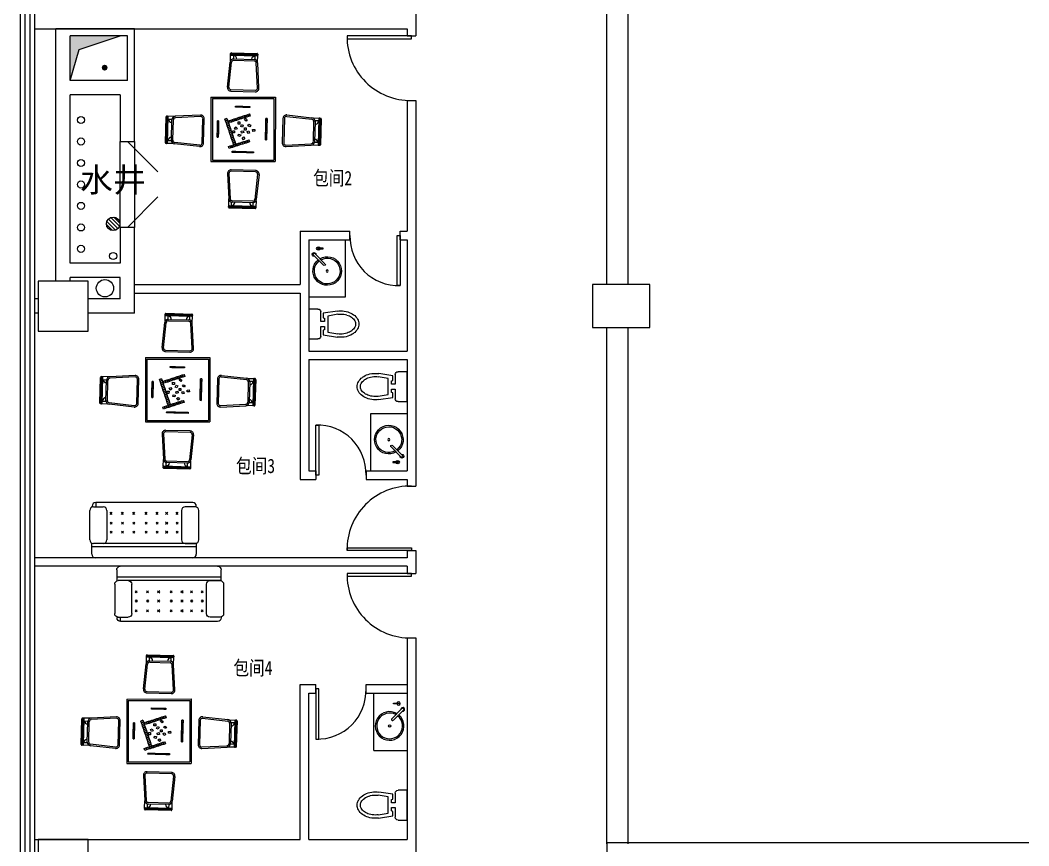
# Model space of a CAD drawing. Header units: millimetres. Extents: x 2680932 to 6187768, y 127588 to 383208.
# Drawn here: x 2891969 to 2906069, y 165370 to 176905 of the extents above; entities that cross this region are included whole.
import ezdxf

# ---------------------------------------------------------------- set-up
doc = ezdxf.new("R2010")
doc.units = ezdxf.units.MM
doc.header["$LTSCALE"] = 20
for name, color, linetype in [('3', 3, 'Continuous'), ('COLUMN', 9, 'Continuous'), ('CURTWALL', 4, 'Continuous'), ('DIM_LEAD', 3, 'Continuous'), ('EQUIP_地漏', 7, 'Continuous'), ('PUB_TEXT', 41, 'Continuous'), ('VPIPE-喷淋', 6, 'Continuous'), ('VPIPE-废水', 31, 'Continuous'), ('WALL', 3, 'Continuous'), ('WINDOW', 4, 'Continuous'), ('家具内线', 36, 'Continuous'), ('家具外线', 255, 'Continuous'), ('标注', 6, 'Continuous'), ('细线', 8, 'Continuous'), ('门窗', 73, 'Continuous'), ('阳台栏杆', 149, 'Continuous')]:
    doc.layers.add(name, color=color, linetype=linetype)
doc.styles.add('DIM_FONT', font='simplex.shx', dxfattribs={"width": 0.8})
doc.styles.get("Standard").update_dxf_attribs({"font": '', "width": 0.8})
doc.styles.get('Standard').set_extended_font_data('YouYuan')

# ---------------------------------------------------------------- blocks, each defined once
blk = doc.blocks.new('$TwtSys$00000141')
for p, q in [((-94, 8), (-10, 92)), ((-94, 8), (-10, 92)), ((-87, -35), (35, 87)), ((-87, -35), (35, 87)), ((-66, -66), (66, 66)), ((-66, -66), (66, 66)), ((-32, -87), (88, 33)), ((-32, -87), (88, 33)), ((11, -92), (92, -11)), ((11, -92), (92, -11))]:
    blk.add_line(p, q)
blk.add_circle((0, 0), 94)
blk.add_circle((0, 0), 94)
blk = doc.blocks.new('_FZH')
blk.add_lwpolyline([(-0.5, -0.5), (0.5, -0.5), (0.5, 0.5), (-0.5, 0.5)], close=True)
blk = doc.blocks.new('$DorLib2D$00000120')
at = {"color": 0}
for p, q in [((-0.5, 0), (-0.146, 0.354)), ((0.5, 0), (0.146, 0.354))]:
    blk.add_line(p, q, dxfattribs=at)
blk = doc.blocks.new('MK-JJ-0519')
at = {"layer": '家具内线'}
for p, q in [((-127327, 69052), (-127051, 69313)), ((-127321, 69045), (-127045, 69307)), ((-127316, 69039), (-127040, 69301)), ((-127115, 69263), (-127094, 69241)), ((-125809, 69288), (-125548, 69012)), ((-125804, 69294), (-125542, 69018)), ((-125797, 69299), (-125536, 69023)), ((-125738, 69247), (-125760, 69226)), ((-127275, 69111), (-127254, 69089)), ((-127228, 69013), (-127021, 69209)), ((-126719, 68975), (-126981, 69210)), ((-126151, 68983), (-125876, 69203)), ((-125836, 69200), (-125640, 68994)), ((-127011, 68698), (-127231, 68973)), ((-126425, 69034), (-127033, 68426)), ((-126425, 69034), (-125817, 68426)), ((-125874, 68691), (-125639, 68953)), ((-125586, 69087), (-125608, 69066)), ((-126967, 68695), (-126719, 68930)), ((-126154, 68939), (-125918, 68691)), ((-126703, 68658), (-126685, 68676)), ((-126685, 68676), (-126667, 68693)), ((-126675, 68665), (-126685, 68676)), ((-126685, 68676), (-126675, 68665)), ((-126657, 68682), (-126675, 68665)), ((-126667, 68693), (-126649, 68710)), ((-126657, 68682), (-126667, 68693)), ((-126667, 68693), (-126657, 68682)), ((-126639, 68699), (-126657, 68682)), ((-126649, 68710), (-126631, 68727)), ((-126639, 68699), (-126649, 68710)), ((-126649, 68710), (-126639, 68699)), ((-126620, 68716), (-126639, 68699)), ((-126631, 68727), (-126613, 68744)), ((-126620, 68716), (-126631, 68727)), ((-126631, 68727), (-126620, 68716)), ((-126602, 68734), (-126620, 68716)), ((-126613, 68744), (-126594, 68762)), ((-126602, 68734), (-126613, 68744)), ((-126613, 68744), (-126602, 68734)), ((-126584, 68751), (-126602, 68734)), ((-126584, 68751), (-126594, 68762)), ((-126594, 68762), (-126584, 68751)), ((-126526, 68661), (-126515, 68684)), ((-126515, 68684), (-126504, 68706)), ((-126515, 68684), (-126488, 68671)), ((-126488, 68671), (-126515, 68684)), ((-126504, 68706), (-126477, 68693)), ((-126477, 68693), (-126504, 68706)), ((-126488, 68671), (-126499, 68648)), ((-126477, 68693), (-126488, 68671)), ((-126281, 68720), (-126270, 68730)), ((-126270, 68730), (-126281, 68720)), ((-126264, 68702), (-126281, 68720)), ((-126270, 68730), (-126253, 68712)), ((-126264, 68702), (-126253, 68712)), ((-126253, 68712), (-126264, 68702)), ((-126247, 68683), (-126264, 68702)), ((-126253, 68712), (-126236, 68694)), ((-126247, 68683), (-126236, 68694)), ((-126236, 68694), (-126247, 68683)), ((-126229, 68665), (-126247, 68683)), ((-126236, 68694), (-126218, 68676)), ((-126229, 68665), (-126218, 68676)), ((-126218, 68676), (-126229, 68665)), ((-126218, 68676), (-126201, 68658)), ((-126758, 68607), (-126740, 68624)), ((-126747, 68596), (-126758, 68607)), ((-126758, 68607), (-126747, 68596)), ((-126729, 68613), (-126747, 68596)), ((-126740, 68624), (-126721, 68641)), ((-126729, 68613), (-126740, 68624)), ((-126740, 68624), (-126729, 68613)), ((-126711, 68630), (-126729, 68613)), ((-126721, 68641), (-126703, 68658)), ((-126711, 68630), (-126721, 68641)), ((-126721, 68641), (-126711, 68630)), ((-126693, 68648), (-126711, 68630)), ((-126693, 68648), (-126703, 68658)), ((-126703, 68658), (-126693, 68648)), ((-126675, 68665), (-126693, 68648)), ((-126604, 68504), (-126592, 68527)), ((-126592, 68527), (-126581, 68549)), ((-126592, 68527), (-126566, 68514)), ((-126566, 68514), (-126592, 68527)), ((-126581, 68549), (-126570, 68572)), ((-126581, 68549), (-126555, 68536)), ((-126555, 68536), (-126581, 68549)), ((-126570, 68572), (-126559, 68594)), ((-126570, 68572), (-126543, 68558)), ((-126543, 68558), (-126570, 68572)), ((-126555, 68536), (-126566, 68514)), ((-126559, 68594), (-126548, 68617)), ((-126559, 68594), (-126532, 68581)), ((-126532, 68581), (-126559, 68594)), ((-126543, 68558), (-126555, 68536)), ((-126548, 68617), (-126537, 68639)), ((-126548, 68617), (-126521, 68603)), ((-126521, 68603), (-126548, 68617)), ((-126532, 68581), (-126543, 68558)), ((-126537, 68639), (-126526, 68661)), ((-126537, 68639), (-126510, 68626)), ((-126510, 68626), (-126537, 68639)), ((-126521, 68603), (-126532, 68581)), ((-126526, 68661), (-126499, 68648)), ((-126499, 68648), (-126526, 68661)), ((-126510, 68626), (-126521, 68603)), ((-126499, 68648), (-126510, 68626)), ((-126492, 68625), (-126478, 68652)), ((-126469, 68614), (-126492, 68625)), ((-126478, 68652), (-126456, 68641)), ((-126456, 68641), (-126469, 68614)), ((-126469, 68614), (-126456, 68641)), ((-126447, 68602), (-126469, 68614)), ((-126456, 68641), (-126433, 68629)), ((-126433, 68629), (-126447, 68602)), ((-126447, 68602), (-126433, 68629)), ((-126425, 68591), (-126447, 68602)), ((-126433, 68629), (-126411, 68618)), ((-126411, 68618), (-126425, 68591)), ((-126425, 68591), (-126411, 68618)), ((-126403, 68580), (-126425, 68591)), ((-126423, 68529), (-126401, 68550)), ((-126406, 68511), (-126423, 68529)), ((-126411, 68618), (-126389, 68606)), ((-126384, 68532), (-126406, 68511)), ((-126389, 68606), (-126403, 68580)), ((-126403, 68580), (-126389, 68606)), ((-126380, 68568), (-126403, 68580)), ((-126401, 68550), (-126384, 68532)), ((-126389, 68606), (-126367, 68595)), ((-126367, 68595), (-126380, 68568)), ((-126380, 68568), (-126367, 68595)), ((-126358, 68557), (-126380, 68568)), ((-126367, 68595), (-126344, 68584)), ((-126344, 68584), (-126358, 68557)), ((-126358, 68557), (-126344, 68584)), ((-126336, 68545), (-126358, 68557)), ((-126344, 68584), (-126322, 68572)), ((-126322, 68572), (-126336, 68545)), ((-126336, 68545), (-126322, 68572)), ((-126314, 68534), (-126336, 68545)), ((-126322, 68572), (-126300, 68561)), ((-126300, 68561), (-126314, 68534)), ((-126314, 68534), (-126300, 68561)), ((-126291, 68523), (-126314, 68534)), ((-126300, 68561), (-126278, 68549)), ((-126278, 68549), (-126291, 68523)), ((-126291, 68523), (-126278, 68549)), ((-126278, 68549), (-126255, 68538)), ((-126255, 68538), (-126269, 68511)), ((-126269, 68511), (-126255, 68538)), ((-126255, 68538), (-126233, 68527)), ((-126233, 68527), (-126247, 68500)), ((-126247, 68500), (-126233, 68527)), ((-126233, 68527), (-126211, 68515)), ((-126212, 68647), (-126229, 68665)), ((-126212, 68647), (-126201, 68658)), ((-126201, 68658), (-126212, 68647)), ((-126195, 68629), (-126212, 68647)), ((-126201, 68658), (-126184, 68639)), ((-126195, 68629), (-126184, 68639)), ((-126184, 68639), (-126195, 68629)), ((-126178, 68611), (-126195, 68629)), ((-126184, 68639), (-126167, 68621)), ((-126178, 68611), (-126167, 68621)), ((-126167, 68621), (-126178, 68611)), ((-126161, 68593), (-126178, 68611)), ((-126167, 68621), (-126150, 68603)), ((-126161, 68593), (-126150, 68603)), ((-126150, 68603), (-126161, 68593)), ((-126143, 68575), (-126161, 68593)), ((-126150, 68603), (-126132, 68585)), ((-126143, 68575), (-126132, 68585)), ((-126132, 68585), (-126143, 68575)), ((-127033, 68426), (-126425, 67818)), ((-126754, 68375), (-126741, 68402)), ((-126741, 68402), (-126718, 68391)), ((-126732, 68364), (-126718, 68391)), ((-126718, 68391), (-126732, 68364)), ((-126718, 68391), (-126696, 68379)), ((-126670, 68370), (-126659, 68392)), ((-126659, 68392), (-126648, 68415)), ((-126659, 68392), (-126632, 68379)), ((-126632, 68379), (-126659, 68392)), ((-126648, 68415), (-126637, 68437)), ((-126648, 68415), (-126621, 68401)), ((-126621, 68401), (-126648, 68415)), ((-126637, 68437), (-126626, 68460)), ((-126637, 68437), (-126610, 68424)), ((-126610, 68424), (-126637, 68437)), ((-126621, 68401), (-126632, 68379)), ((-126626, 68460), (-126615, 68482)), ((-126626, 68460), (-126599, 68446)), ((-126599, 68446), (-126626, 68460)), ((-126610, 68424), (-126621, 68401)), ((-126615, 68482), (-126604, 68504)), ((-126615, 68482), (-126588, 68469)), ((-126588, 68469), (-126615, 68482)), ((-126599, 68446), (-126610, 68424)), ((-126604, 68504), (-126577, 68491)), ((-126577, 68491), (-126604, 68504)), ((-126588, 68469), (-126599, 68446)), ((-126577, 68491), (-126588, 68469)), ((-126566, 68514), (-126577, 68491)), ((-126564, 68495), (-126542, 68515)), ((-126546, 68477), (-126564, 68495)), ((-126525, 68497), (-126546, 68477)), ((-126542, 68515), (-126525, 68497)), ((-126540, 68409), (-126518, 68422)), ((-126524, 68383), (-126540, 68409)), ((-126503, 68396), (-126524, 68383)), ((-126518, 68422), (-126503, 68396)), ((-126502, 68498), (-126493, 68526)), ((-126479, 68490), (-126502, 68498)), ((-126493, 68526), (-126469, 68518)), ((-126469, 68518), (-126479, 68490)), ((-126477, 68404), (-126464, 68426)), ((-126451, 68389), (-126477, 68404)), ((-126464, 68426), (-126438, 68411)), ((-126438, 68411), (-126451, 68389)), ((-125817, 68426), (-126425, 67818)), ((-126422, 68477), (-126394, 68488)), ((-126412, 68454), (-126422, 68477)), ((-126419, 68405), (-126397, 68426)), ((-126401, 68387), (-126419, 68405)), ((-126384, 68465), (-126412, 68454)), ((-126380, 68408), (-126401, 68387)), ((-126397, 68426), (-126380, 68408)), ((-126394, 68488), (-126384, 68465)), ((-126342, 68414), (-126318, 68420)), ((-126334, 68385), (-126342, 68414)), ((-126310, 68391), (-126334, 68385)), ((-126318, 68420), (-126310, 68391)), ((-126317, 68508), (-126292, 68510)), ((-126314, 68478), (-126317, 68508)), ((-126290, 68480), (-126314, 68478)), ((-126292, 68510), (-126290, 68480)), ((-126269, 68511), (-126291, 68523)), ((-126247, 68500), (-126269, 68511)), ((-126225, 68488), (-126247, 68500)), ((-126211, 68515), (-126225, 68488)), ((-126225, 68488), (-126211, 68515)), ((-126751, 68318), (-126762, 68308)), ((-126762, 68308), (-126751, 68318)), ((-126745, 68290), (-126762, 68308)), ((-126732, 68364), (-126754, 68375)), ((-126751, 68318), (-126734, 68300)), ((-126734, 68300), (-126745, 68290)), ((-126745, 68290), (-126734, 68300)), ((-126727, 68272), (-126745, 68290)), ((-126734, 68300), (-126716, 68282)), ((-126710, 68353), (-126732, 68364)), ((-126716, 68282), (-126727, 68272)), ((-126727, 68272), (-126716, 68282)), ((-126710, 68254), (-126727, 68272)), ((-126716, 68282), (-126699, 68264)), ((-126710, 68353), (-126696, 68379)), ((-126696, 68379), (-126710, 68353)), ((-126687, 68341), (-126710, 68353)), ((-126699, 68264), (-126710, 68254)), ((-126710, 68254), (-126699, 68264)), ((-126693, 68235), (-126710, 68254)), ((-126699, 68264), (-126682, 68246)), ((-126696, 68379), (-126674, 68368)), ((-126682, 68246), (-126693, 68235)), ((-126693, 68235), (-126682, 68246)), ((-126687, 68341), (-126674, 68368)), ((-126674, 68368), (-126687, 68341)), ((-126665, 68330), (-126687, 68341)), ((-126682, 68246), (-126665, 68228)), ((-126674, 68368), (-126652, 68357)), ((-126670, 68370), (-126643, 68357)), ((-126643, 68357), (-126670, 68370)), ((-126665, 68330), (-126652, 68357)), ((-126652, 68357), (-126665, 68330)), ((-126643, 68318), (-126665, 68330)), ((-126652, 68357), (-126629, 68345)), ((-126632, 68379), (-126643, 68357)), ((-126643, 68318), (-126629, 68345)), ((-126629, 68345), (-126643, 68318)), ((-126621, 68307), (-126643, 68318)), ((-126629, 68345), (-126607, 68334)), ((-126621, 68307), (-126607, 68334)), ((-126607, 68334), (-126621, 68307)), ((-126598, 68296), (-126621, 68307)), ((-126607, 68334), (-126585, 68322)), ((-126598, 68296), (-126585, 68322)), ((-126585, 68322), (-126598, 68296)), ((-126576, 68284), (-126598, 68296)), ((-126585, 68322), (-126563, 68311)), ((-126576, 68284), (-126563, 68311)), ((-126563, 68311), (-126576, 68284)), ((-126554, 68273), (-126576, 68284)), ((-126563, 68311), (-126540, 68300)), ((-126554, 68273), (-126540, 68300)), ((-126540, 68300), (-126554, 68273)), ((-126532, 68261), (-126554, 68273)), ((-126540, 68300), (-126518, 68288)), ((-126532, 68261), (-126518, 68288)), ((-126518, 68288), (-126532, 68261)), ((-126509, 68250), (-126532, 68261)), ((-126524, 68320), (-126522, 68350)), ((-126499, 68318), (-126524, 68320)), ((-126522, 68350), (-126497, 68348)), ((-126518, 68288), (-126496, 68277)), ((-126509, 68250), (-126496, 68277)), ((-126496, 68277), (-126509, 68250)), ((-126487, 68239), (-126509, 68250)), ((-126497, 68348), (-126499, 68318)), ((-126496, 68277), (-126474, 68265)), ((-126487, 68239), (-126474, 68265)), ((-126474, 68265), (-126487, 68239)), ((-126420, 68338), (-126406, 68365)), ((-126398, 68326), (-126420, 68338)), ((-126406, 68365), (-126384, 68353)), ((-126384, 68353), (-126398, 68326)), ((-126351, 68311), (-126335, 68331)), ((-126328, 68292), (-126351, 68311)), ((-126335, 68331), (-126312, 68311)), ((-126312, 68311), (-126328, 68292)), ((-126163, 68239), (-126145, 68256)), ((-126135, 68245), (-126153, 68228)), ((-126145, 68256), (-126127, 68273)), ((-126145, 68256), (-126135, 68245)), ((-126135, 68245), (-126145, 68256)), ((-126117, 68262), (-126135, 68245)), ((-126127, 68273), (-126109, 68290)), ((-126127, 68273), (-126117, 68262)), ((-126117, 68262), (-126127, 68273)), ((-126098, 68279), (-126117, 68262)), ((-126109, 68290), (-126091, 68308)), ((-126109, 68290), (-126098, 68279)), ((-126098, 68279), (-126109, 68290)), ((-126080, 68297), (-126098, 68279)), ((-126091, 68308), (-126080, 68297)), ((-126080, 68297), (-126091, 68308)), ((-127002, 68130), (-127238, 67868)), ((-126723, 67882), (-126958, 68130)), ((-126676, 68217), (-126693, 68235)), ((-126665, 68228), (-126676, 68217)), ((-126676, 68217), (-126665, 68228)), ((-126658, 68199), (-126676, 68217)), ((-126665, 68228), (-126648, 68210)), ((-126648, 68210), (-126658, 68199)), ((-126658, 68199), (-126648, 68210)), ((-126641, 68181), (-126658, 68199)), ((-126648, 68210), (-126630, 68191)), ((-126630, 68191), (-126641, 68181)), ((-126641, 68181), (-126630, 68191)), ((-126624, 68163), (-126641, 68181)), ((-126630, 68191), (-126613, 68173)), ((-126613, 68173), (-126624, 68163)), ((-126624, 68163), (-126613, 68173)), ((-126607, 68145), (-126624, 68163)), ((-126613, 68173), (-126596, 68155)), ((-126596, 68155), (-126607, 68145)), ((-126607, 68145), (-126596, 68155)), ((-126590, 68127), (-126607, 68145)), ((-126596, 68155), (-126579, 68137)), ((-126579, 68137), (-126590, 68127)), ((-126590, 68127), (-126579, 68137)), ((-126572, 68108), (-126590, 68127)), ((-126579, 68137), (-126562, 68119)), ((-126562, 68119), (-126572, 68108)), ((-126572, 68108), (-126562, 68119)), ((-126555, 68090), (-126572, 68108)), ((-126562, 68119), (-126544, 68101)), ((-126308, 68101), (-126290, 68118)), ((-126280, 68107), (-126298, 68090)), ((-126290, 68118), (-126272, 68136)), ((-126290, 68118), (-126280, 68107)), ((-126280, 68107), (-126290, 68118)), ((-126262, 68125), (-126280, 68107)), ((-126272, 68136), (-126254, 68153)), ((-126272, 68136), (-126262, 68125)), ((-126262, 68125), (-126272, 68136)), ((-126244, 68142), (-126262, 68125)), ((-126254, 68153), (-126236, 68170)), ((-126254, 68153), (-126244, 68142)), ((-126244, 68142), (-126254, 68153)), ((-126225, 68159), (-126244, 68142)), ((-126236, 68170), (-126218, 68187)), ((-126236, 68170), (-126225, 68159)), ((-126225, 68159), (-126236, 68170)), ((-126207, 68176), (-126225, 68159)), ((-126218, 68187), (-126200, 68204)), ((-126218, 68187), (-126207, 68176)), ((-126207, 68176), (-126218, 68187)), ((-126189, 68193), (-126207, 68176)), ((-126200, 68204), (-126181, 68222)), ((-126200, 68204), (-126189, 68193)), ((-126189, 68193), (-126200, 68204)), ((-126171, 68211), (-126189, 68193)), ((-126181, 68222), (-126163, 68239)), ((-126181, 68222), (-126171, 68211)), ((-126171, 68211), (-126181, 68222)), ((-126153, 68228), (-126171, 68211)), ((-126163, 68239), (-126153, 68228)), ((-126153, 68228), (-126163, 68239)), ((-125910, 68126), (-126158, 67891)), ((-125866, 68123), (-125646, 67848)), ((-126544, 68101), (-126555, 68090)), ((-126555, 68090), (-126544, 68101)), ((-126308, 68101), (-126298, 68090)), ((-126298, 68090), (-126308, 68101)), ((-127041, 67621), (-127237, 67828)), ((-126726, 67838), (-127001, 67618)), ((-126158, 67847), (-125896, 67611)), ((-127080, 67522), (-127341, 67798)), ((-127073, 67528), (-127335, 67804)), ((-127067, 67533), (-127329, 67809)), ((-127291, 67734), (-127269, 67755)), ((-125649, 67808), (-125855, 67612)), ((-125561, 67782), (-125837, 67520)), ((-125555, 67776), (-125831, 67514)), ((-125550, 67769), (-125826, 67508)), ((-125602, 67710), (-125623, 67732)), ((-127139, 67574), (-127117, 67595)), ((-125762, 67558), (-125783, 67580))]:
    blk.add_line(p, q, dxfattribs=at)
for centre, start, end in [((-127001, 69187), 48.0448, 133.4806), ((-125857, 69179), 43.4806, 128.7209), ((-127207, 68992), 133.4806, 218.7209), ((-126739, 68952), 313.4806, 48.0448), ((-126132, 68959), 128.7209, 223.4806), ((-125662, 68973), 318.0448, 43.4806), ((-126987, 68717), 218.7209, 313.4806), ((-125897, 68711), 223.4806, 318.0448), ((-126980, 68110), 43.4806, 138.0448), ((-125890, 68104), 38.7209, 133.4806), ((-127215, 67848), 138.0448, 223.4806), ((-126745, 67862), 308.7209, 43.4806), ((-126138, 67869), 133.4806, 228.0448), ((-125670, 67830), 313.4806, 38.7209), ((-127019, 67642), 223.4806, 308.7209), ((-125876, 67634), 228.0448, 313.4806)]:
    blk.add_arc(centre, 30, start, end, dxfattribs=at)
at = {"layer": '家具外线'}
for p, q in [((-127326, 69063), (-127064, 69311)), ((-127305, 69041), (-127043, 69289)), ((-127065, 69268), (-127029, 69230)), ((-127050, 69311), (-127042, 69303)), ((-126969, 69226), (-127044, 69305)), ((-125877, 69225), (-125808, 69290)), ((-125788, 69255), (-125826, 69218)), ((-125808, 69291), (-125800, 69298)), ((-125808, 69277), (-125560, 69015)), ((-125786, 69298), (-125538, 69036)), ((-127242, 69028), (-127035, 69224)), ((-126706, 68989), (-126967, 69225)), ((-126163, 68998), (-125889, 69218)), ((-125821, 69214), (-125625, 69007)), ((-127319, 69041), (-127326, 69049)), ((-127253, 68972), (-127312, 69034)), ((-127283, 69061), (-127246, 69023)), ((-127026, 68686), (-127246, 68960)), ((-126425, 69062), (-127061, 68426)), ((-126425, 69062), (-125788, 68426)), ((-125623, 68942), (-125544, 69016)), ((-125581, 69037), (-125619, 69001)), ((-125538, 69022), (-125546, 69015)), ((-127120, 68836), (-127121, 68836)), ((-126953, 68681), (-126705, 68916)), ((-126168, 68925), (-125933, 68677)), ((-125860, 68678), (-125624, 68939)), ((-127061, 68426), (-126425, 67790)), ((-125788, 68426), (-126425, 67790)), ((-127017, 68143), (-127252, 67882)), ((-126709, 67896), (-126944, 68144)), ((-125924, 68140), (-126172, 67905)), ((-125851, 68135), (-125631, 67861)), ((-127324, 67813), (-127253, 67880)), ((-126714, 67823), (-126988, 67603)), ((-126171, 67832), (-125910, 67597)), ((-125624, 67849), (-125559, 67780)), ((-127339, 67799), (-127331, 67807)), ((-127091, 67523), (-127339, 67785)), ((-127069, 67544), (-127317, 67806)), ((-127296, 67784), (-127258, 67820)), ((-127056, 67607), (-127252, 67814)), ((-126864, 67729), (-126864, 67728)), ((-125635, 67793), (-125842, 67597)), ((-125572, 67780), (-125834, 67532)), ((-125551, 67758), (-125813, 67510)), ((-125594, 67760), (-125631, 67798)), ((-125558, 67780), (-125551, 67772)), ((-127089, 67566), (-127051, 67603)), ((-127000, 67596), (-127069, 67531)), ((-125841, 67525), (-125908, 67596)), ((-125812, 67553), (-125848, 67591)), ((-127069, 67530), (-127077, 67523)), ((-125827, 67510), (-125834, 67518))]:
    blk.add_line(p, q, dxfattribs=at)
for centre, radius, start, end in [((-127028, 69230), 46, 133.4806, 220.2099), ((-127057, 69304), 10, 43.4806, 133.4806), ((-127050, 69296), 10, 313.4806, 43.4806), ((-127001, 69187), 50, 48.0448, 133.4806), ((-125801, 69284), 10, 133.4806, 223.4806), ((-125793, 69291), 10, 43.4806, 133.4806), ((-125825, 69218), 46.2, 310.815, 46.8804), ((-125857, 69179), 50, 43.4806, 128.7209), ((-127319, 69056), 10, 133.4806, 223.4806), ((-127311, 69048), 10, 223.4806, 313.4806), ((-127246, 69024), 46.2, 40.815, 136.8804), ((-127207, 68992), 50, 133.4806, 218.7209), ((-126739, 68952), 50, 313.4806, 48.0448), ((-126132, 68959), 50, 128.7209, 223.4806), ((-125619, 69002), 44.5, 134.516, 137.1597), ((-125619, 69000), 46, 43.4806, 130.2099), ((-125662, 68973), 50, 318.0448, 43.4806), ((-125553, 69022), 10, 223.4806, 313.4806), ((-125545, 69029), 10, 313.4806, 43.4806), ((-126987, 68717), 50, 218.7209, 313.4806), ((-125897, 68711), 50, 223.4806, 318.0448), ((-126980, 68110), 50, 43.4806, 138.0448), ((-125890, 68104), 50, 38.7209, 133.4806), ((-127215, 67848), 50, 138.0448, 223.4806), ((-126745, 67862), 50, 308.7209, 43.4806), ((-126138, 67869), 50, 133.4806, 228.0448), ((-125670, 67830), 50, 313.4806, 38.7209), ((-127332, 67792), 10, 133.4806, 223.4806), ((-127324, 67799), 10, 43.4806, 133.4806), ((-127258, 67821), 46, 223.4806, 310.2099), ((-127257, 67819), 44.5, 314.516, 317.1597), ((-125631, 67797), 46.2, 220.815, 316.8804), ((-125565, 67773), 10, 43.4806, 133.4806), ((-125558, 67766), 10, 313.4806, 43.4806), ((-127052, 67603), 46.2, 130.815, 226.8804), ((-127076, 67538), 10, 313.4806, 43.4806), ((-127019, 67642), 50, 223.4806, 308.7209), ((-125876, 67634), 50, 228.0448, 313.4806), ((-125849, 67591), 46, 313.4806, 40.2099), ((-127083, 67530), 10, 223.4806, 313.4806), ((-125827, 67525), 10, 133.4806, 223.4806), ((-125820, 67517), 10, 223.4806, 313.4806)]:
    blk.add_arc(centre, radius, start, end, dxfattribs=at)
blk = doc.blocks.new('MK-DJ-0278')
at = {"layer": '家具内线'}
blk.add_circle((24765, 2215), 15, dxfattribs=at)
blk.add_arc((24765, 2215), 180, 151.2087, 141.4577, dxfattribs=at)
at = {"layer": '家具外线'}
for p, q in [((24685, 2267), (24543, 2408)), ((24447, 2271), (24447, 2340)), ((24447, 2340), (24454, 2340)), ((24454, 2271), (24447, 2271)), ((24454, 2340), (24454, 2271)), ((24522, 2387), (24664, 2246))]:
    blk.add_line(p, q, dxfattribs=at)
for centre, radius, start, end in [((24533, 2398), 26.1, 350.0496, 279.9504), ((24533, 2398), 15, 45, 225), ((24765, 2215), 200, 149.5499, 140.8096), ((24450, 2340), 22.9, 278.934, 261.066), ((24674, 2256), 15, 225, 45)]:
    blk.add_arc(centre, radius, start, end, dxfattribs=at)
blk = doc.blocks.new('MK-DJ-0474')
at = {"layer": '家具外线'}
for p, q in [((27026, 4946), (26996, 5143)), ((27026, 4946), (26996, 5143)), ((27063, 5009), (27041, 5149)), ((27314, 5151), (27290, 5009)), ((27359, 5145), (27329, 4946)), ((27359, 5145), (27329, 4946)), ((27359, 5145), (27359, 5145)), ((27359, 5145), (27359, 5145)), ((27093, 4946), (27026, 4946)), ((27093, 4946), (27026, 4946)), ((27063, 5009), (27063, 5009)), ((27190, 5009), (27063, 5009)), ((27098, 4964), (27093, 4946)), ((27098, 4964), (27093, 4946)), ((27145, 4964), (27098, 4964)), ((27145, 4964), (27098, 4964)), ((27145, 4912), (27145, 4964)), ((27145, 4912), (27145, 4964)), ((27290, 5009), (27190, 5009)), ((27190, 5009), (27190, 5009)), ((27260, 4964), (27212, 4964)), ((27212, 4964), (27212, 4912)), ((27260, 4964), (27212, 4964)), ((27212, 4964), (27212, 4912)), ((27267, 4946), (27260, 4964)), ((27267, 4946), (27260, 4964)), ((27329, 4946), (27267, 4946)), ((27329, 4946), (27267, 4946)), ((27290, 5009), (27290, 5009)), ((26970, 4744), (26970, 4872)), ((26970, 4744), (26970, 4872)), ((27010, 4912), (27145, 4912)), ((27010, 4912), (27145, 4912)), ((27212, 4912), (27348, 4912)), ((27212, 4912), (27348, 4912)), ((27388, 4872), (27388, 4744)), ((27388, 4872), (27388, 4744)), ((27388, 4744), (26970, 4744)), ((27388, 4744), (26970, 4744))]:
    blk.add_line(p, q, dxfattribs=at)
for centre, radius, start, end in [((27263, 5214), 266, 143.8717, 163.0538), ((27263, 5214), 266, 143.8717, 163.0538), ((27211, 5251), 201, 119.5446, 143.8717), ((27211, 5251), 201, 119.5446, 143.8717), ((27211, 5251), 156, 119.5446, 143.8717), ((27178, 5309), 135, 89.7075, 119.5446), ((27178, 5309), 135, 89.7075, 119.5446), ((27178, 5309), 89.9, 89.7075, 119.5446), ((27178, 5309), 135, 59.8705, 89.7075), ((27178, 5309), 135, 59.8705, 89.7075), ((27178, 5309), 89.9, 59.8705, 89.7075), ((27145, 5252), 156, 35.5434, 59.8705), ((27145, 5252), 201, 35.5434, 59.8705), ((27145, 5252), 201, 35.5434, 59.8705), ((27092, 5214), 266, 16.3613, 35.5434), ((27092, 5214), 266, 16.3613, 35.5434), ((27345, 5188), 352, 163.0538, 179.7075), ((27345, 5188), 352, 163.0538, 179.7075), ((27345, 5188), 307, 163.0538, 179.7075), ((27263, 5214), 221, 143.8717, 163.0538), ((27092, 5214), 221, 16.3613, 35.5434), ((27010, 5190), 307, 359.7075, 16.3613), ((27010, 5190), 352, 359.7075, 16.3613), ((27010, 5190), 352, 359.7075, 16.3613), ((27345, 5188), 352, 179.7075, 187.4876), ((27345, 5188), 352, 179.7075, 187.4876), ((27345, 5188), 307, 179.7075, 187.4186), ((27010, 5190), 307, 352.6085, 359.7075), ((27010, 5190), 352, 352.5404, 359.7075), ((27010, 5190), 352, 352.5404, 359.7075), ((27010, 4872), 40, 90, 180), ((27010, 4872), 40, 90, 180), ((27348, 4872), 40, 0, 90), ((27348, 4872), 40, 0, 90)]:
    blk.add_arc(centre, radius, start, end, dxfattribs=at)
blk = doc.blocks.new('MK-JJ-0362')
at = {"layer": '家具内线'}
for p, q in [((-139115, 102317, -343), (-139115, 102258, -343)), ((-138883, 102153, -343), (-138913, 102184, -343)), ((-138913, 102153, -343), (-138883, 102184, -343)), ((-138755, 102153, -343), (-138725, 102184, -343)), ((-138725, 102153, -343), (-138755, 102184, -343)), ((-138567, 102153, -343), (-138598, 102184, -343)), ((-138598, 102153, -343), (-138567, 102184, -343)), ((-138394, 102153, -343), (-138424, 102184, -343)), ((-138424, 102153, -343), (-138394, 102184, -343)), ((-138241, 102153, -343), (-138271, 102184, -343)), ((-138271, 102153, -343), (-138241, 102184, -343)), ((-138109, 102153, -343), (-138139, 102184, -343)), ((-138139, 102153, -343), (-138109, 102184, -343)), ((-137961, 102153, -343), (-137991, 102184, -343)), ((-137991, 102153, -343), (-137961, 102184, -343)), ((-138883, 102016, -343), (-138913, 102046, -343)), ((-138913, 102016, -343), (-138883, 102046, -343)), ((-138725, 102016, -343), (-138755, 102046, -343)), ((-138755, 102016, -343), (-138725, 102046, -343)), ((-138567, 102016, -343), (-138598, 102046, -343)), ((-138598, 102016, -343), (-138567, 102046, -343)), ((-138394, 102016, -343), (-138424, 102046, -343)), ((-138424, 102016, -343), (-138394, 102046, -343)), ((-138241, 102016, -343), (-138271, 102046, -343)), ((-138271, 102016, -343), (-138241, 102046, -343)), ((-138139, 102016, -343), (-138109, 102046, -343)), ((-138109, 102016, -343), (-138139, 102046, -343)), ((-137961, 102016, -343), (-137991, 102046, -343)), ((-137991, 102016, -343), (-137961, 102046, -343)), ((-138883, 101889, -343), (-138913, 101919, -343)), ((-138913, 101889, -343), (-138883, 101919, -343)), ((-138725, 101889, -343), (-138755, 101919, -343)), ((-138755, 101889, -343), (-138725, 101919, -343)), ((-138567, 101889, -343), (-138598, 101919, -343)), ((-138598, 101889, -343), (-138567, 101919, -343)), ((-138394, 101889, -343), (-138424, 101919, -343)), ((-138424, 101889, -343), (-138394, 101919, -343)), ((-138241, 101889, -343), (-138271, 101919, -343)), ((-138271, 101889, -343), (-138241, 101919, -343)), ((-138139, 101889, -343), (-138109, 101919, -343)), ((-138109, 101889, -343), (-138139, 101919, -343)), ((-137961, 101889, -343), (-137991, 101919, -343)), ((-137991, 101889, -343), (-137961, 101919, -343)), ((-137709, 101697, -343), (-139170, 101697, -343))]:
    blk.add_line(p, q, dxfattribs=at)
at = {"layer": '家具外线'}
for p, q in [((-139165, 102258, -343), (-139165, 102267, -343)), ((-139165, 102258, -343), (-139165, 102267, -343)), ((-139148, 102258, -343), (-139009, 102258, -343)), ((-137759, 102317, -343), (-139115, 102317, -343)), ((-137725, 102258, -343), (-137865, 102258, -343)), ((-137709, 102258, -343), (-137709, 102267, -343)), ((-139198, 101797, -343), (-139198, 102208, -343)), ((-138959, 102208, -343), (-138959, 101797, -343)), ((-137915, 102208, -343), (-137915, 101797, -343)), ((-137675, 101797, -343), (-137675, 102208, -343)), ((-139170, 101597, -343), (-139170, 101750, -343)), ((-139009, 101747, -343), (-139148, 101747, -343)), ((-137709, 101747, -343), (-139115, 101747, -343)), ((-137865, 101747, -343), (-137725, 101747, -343)), ((-137709, 101747, -343), (-137709, 101597, -343)), ((-137759, 101547, -343), (-139120, 101547, -343))]:
    blk.add_line(p, q, dxfattribs=at)
for centre, start, end in [((-139148, 102208, -343), 90, 180), ((-139148, 102208, -343), 90, 180), ((-139115, 102267, -343), 90, 180), ((-139009, 102208, -343), 0, 90), ((-137865, 102208, -343), 90, 180), ((-137759, 102267, -343), 0, 90), ((-137725, 102208, -343), 0, 90), ((-139148, 101797, -343), 180, 270), ((-139009, 101797, -343), 270, 0), ((-137865, 101797, -343), 180, 270), ((-137725, 101797, -343), 270, 0), ((-139120, 101597, -343), 180, 270), ((-137759, 101597, -343), 270, 0)]:
    blk.add_arc(centre, 50, start, end, dxfattribs=at)
at = {"layer": '家具外线', "style": 'DIM_FONT', "width": 0.8, "flags": 9}
for tag in ['XSIZE', 'YSIZE']:
    blk.add_attdef(tag, (-138140, 101547, -343), '', height=0.5, dxfattribs=at)

msp = doc.modelspace()

# ---------------------------------------------------------------- hatches: boundary and pattern name
at = {"layer": '细线'}
h = msp.add_hatch(color=256, dxfattribs=at)
h.paths.add_polyline_path([(2892993.6, 176684.9), (2892668.6, 176684.9), (2892668.6, 176567.5)], flags=17)
h.paths.add_polyline_path([(2893368.6, 176684.9), (2892993.6, 176684.9), (2892668.6, 176567.5), (2892668.6, 176059.9), (2892791.6, 176494)])

# ---------------------------------------------------------------- linework, layer by layer
at = {"layer": '3'}
for p, q in [((2897499, 177004.9), (2897499, 176904.9)), ((2897499, 176904.9), (2897499, 176784.9)), ((2892168.6, 176784.9), (2897379, 176784.9)), ((2897439, 176684.9), (2896539, 176684.9)), ((2896539, 176684.9), (2896539, 176644.9)), ((2897379, 176784.9), (2897379, 176684.9)), ((2897379, 176684.9), (2897499, 176684.9)), ((2897439, 176644.9), (2897439, 176684.9)), ((2897499, 176784.9), (2897499, 176684.9)), ((2896539, 176644.9), (2897439, 176644.9)), ((2897379, 175784.9), (2897379, 173957)), ((2897379, 175784.9), (2897499, 175784.9)), ((2897499, 175784.9), (2897499, 172679.9)), ((2895883.4, 173957), (2896579, 173957)), ((2895883.4, 173957), (2895883.4, 173209.9)), ((2896579, 173837), (2896579, 173957)), ((2897239, 173197), (2897239, 173897)), ((2897239, 173897), (2897279, 173897)), ((2897279, 173957), (2897379, 173957)), ((2897279, 173837), (2897279, 173957)), ((2897279, 173897), (2897279, 173197)), ((2896003.4, 173837), (2896003.4, 172282.6)), ((2896003.4, 173837), (2896579, 173837)), ((2897279, 173837), (2897379, 173837)), ((2897379, 173837), (2897379, 172282.6)), ((2893568.6, 173209.9), (2895883.4, 173209.9)), ((2897279, 173197), (2897239, 173197)), ((2893568.6, 173089.9), (2895883.4, 173089.9)), ((2895883.4, 173089.9), (2895883.4, 170488.2)), ((2897499, 172679.9), (2897499, 170394.9)), ((2896003.4, 172282.6), (2897379, 172282.6)), ((2896003.4, 172162.6), (2897379, 172162.6)), ((2896003.4, 172162.6), (2896003.4, 170608.2)), ((2897379, 172162.6), (2897379, 170608.2)), ((2896103.4, 170548.2), (2896103.4, 171248.2)), ((2896103.4, 171248.2), (2896143.4, 171248.2)), ((2896143.4, 171248.2), (2896143.4, 170548.2)), ((2895883.4, 170488.2), (2896103.4, 170488.2)), ((2896003.4, 170608.2), (2896103.4, 170608.2)), ((2896103.4, 170608.2), (2896103.4, 170488.2)), ((2896143.4, 170548.2), (2896103.4, 170548.2)), ((2896803.4, 170608.2), (2897379, 170608.2)), ((2896803.4, 170608.2), (2896803.4, 170488.2)), ((2896803.4, 170488.2), (2897379, 170488.2)), ((2897379, 170488.2), (2897379, 170394.9)), ((2897379, 170394.9), (2897499, 170394.9)), ((2896539, 169494.9), (2896539, 169534.9)), ((2896539, 169534.9), (2897439, 169534.9)), ((2897439, 169494.9), (2896539, 169494.9)), ((2897379, 169494.9), (2897379, 169394.9)), ((2897379, 169494.9), (2897499, 169494.9)), ((2897439, 169534.9), (2897439, 169494.9)), ((2897499, 169494.9), (2897499, 169394.9)), ((2897379, 169394.9), (2892168.6, 169394.9)), ((2897499, 169394.9), (2897499, 169274.9)), ((2897379, 169274.9), (2892168.6, 169274.9)), ((2897379, 169274.9), (2897379, 169174.9)), ((2897499, 169274.9), (2897499, 169174.9)), ((2897439, 169174.9), (2896539, 169174.9)), ((2896539, 169174.9), (2896539, 169134.9)), ((2896539, 169134.9), (2897439, 169134.9)), ((2897379, 169174.9), (2897499, 169174.9)), ((2897439, 169134.9), (2897439, 169174.9)), ((2897379, 168274.9), (2897379, 165459.9)), ((2897379, 168274.9), (2897499, 168274.9)), ((2897499, 168274.9), (2897499, 165579.9)), ((2895883.4, 165459.9), (2895883.4, 167621.4)), ((2895883.4, 167621.4), (2896103.4, 167621.4)), ((2896103.4, 167501.4), (2896103.4, 167621.4)), ((2896103.4, 167561.4), (2896103.4, 166861.4)), ((2896143.4, 167561.4), (2896103.4, 167561.4)), ((2896143.4, 166861.4), (2896143.4, 167561.4)), ((2896803.4, 167501.4), (2896803.4, 167621.4)), ((2896803.4, 167621.4), (2897379, 167621.4)), ((2896003.4, 165459.9), (2896003.4, 167501.4)), ((2896003.4, 167501.4), (2896103.4, 167501.4)), ((2896803.4, 167501.4), (2897379, 167501.4)), ((2896103.4, 166861.4), (2896143.4, 166861.4)), ((2897499, 165579.9), (2897499, 165459.9)), ((2892168.6, 165459.9), (2895883.4, 165459.9)), ((2896003.4, 165459.9), (2897379, 165459.9)), ((2897499, 165459.9), (2897499, 162352.5)), ((2906068.6, 165410.8), (2900168.6, 165410.8)), ((2900168.6, 165410.8), (2900168.6, 162352.9))]:
    msp.add_line(p, q, dxfattribs=at)
for centre, radius, start, end in [((2897419, 176664.9), 880.2, 178.69805, 271.30195), ((2897259, 173877), 680.3, 178.31532, 271.68468), ((2896123.4, 170568.2), 680.3, 358.31532, 91.68468), ((2897419, 169514.9), 880.2, 88.69805, 181.30195), ((2897419, 169154.9), 880.2, 178.69805, 271.30195), ((2896123.4, 167541.4), 680.3, 268.31532, 1.68468)]:
    msp.add_arc(centre, radius, start, end, dxfattribs=at)
at = {"layer": 'CURTWALL'}
for p, q in [((2891968.6, 180709.9), (2891968.6, 172909.9)), ((2892035.2, 180743.2), (2892035.2, 172909.9)), ((2892101.9, 180676.6), (2892101.9, 172909.9)), ((2892168.6, 180609.9), (2892168.6, 172909.9)), ((2891968.6, 172909.9), (2891968.6, 165109.9)), ((2892035.2, 172909.9), (2892035.2, 165109.9)), ((2892101.9, 172909.9), (2892101.9, 165109.9)), ((2892168.6, 172909.9), (2892168.6, 165109.9))]:
    msp.add_line(p, q, dxfattribs=at)
at = {"layer": 'DIM_LEAD', "const_width": 40}
msp.add_lwpolyline([(2893133.6, 176229.7, 1), (2893165.8, 176253.5, 1)], format="xyb", close=True, dxfattribs=at)
at = {"layer": 'VPIPE-喷淋', "linetype": 'Continuous'}
for centre in [(2892818.6, 175509.9), (2892818.6, 175209.9), (2892818.6, 174909.9), (2892818.6, 174609.9), (2892818.6, 174309.9), (2892818.6, 174009.9), (2892818.6, 173709.9)]:
    msp.add_circle(centre, 50, dxfattribs=at)
at = {"layer": 'VPIPE-废水', "linetype": 'Continuous'}
msp.add_circle((2893268.6, 173609.9), 50, dxfattribs=at)
at = {"layer": 'WALL'}
for p, q in [((2893568.6, 176784.9), (2892468.6, 176784.9)), ((2892468.6, 175959.9), (2892468.6, 176784.9)), ((2893468.6, 176684.9), (2892668.6, 176684.9)), ((2892668.6, 176059.9), (2892668.6, 176684.9)), ((2893468.6, 176059.9), (2893468.6, 176684.9)), ((2893568.6, 175959.9), (2893568.6, 176784.9)), ((2893468.6, 176059.9), (2892668.6, 176059.9)), ((2892468.6, 173409.9), (2892468.6, 175959.9)), ((2892668.6, 173509.9), (2892668.6, 175859.9)), ((2893368.6, 175859.9), (2892668.6, 175859.9)), ((2893368.6, 175859.9), (2893368.6, 175209.9)), ((2893568.6, 175209.9), (2893568.6, 175959.9)), ((2893368.6, 175209.9), (2893568.6, 175209.9)), ((2893568.6, 174009.9), (2893368.6, 174009.9)), ((2893368.6, 174009.9), (2893368.6, 173509.9)), ((2893568.6, 173409.9), (2893568.6, 174009.9)), ((2893368.6, 173509.9), (2892668.6, 173509.9)), ((2892468.6, 173259.9), (2892468.6, 173409.9)), ((2892668.6, 173259.9), (2892668.6, 173309.9)), ((2893368.6, 173309.9), (2892668.6, 173309.9)), ((2893368.6, 173009.9), (2893368.6, 173309.9)), ((2893568.6, 172809.9), (2893568.6, 173409.9)), ((2892218.6, 173009.9), (2892168.6, 173009.9)), ((2893368.6, 173009.9), (2892918.6, 173009.9)), ((2892218.6, 172809.9), (2892168.6, 172809.9)), ((2893568.6, 172809.9), (2892918.6, 172809.9))]:
    msp.add_line(p, q, dxfattribs=at)
at = {"layer": '标注', "color": 146}
for p, q in [((2896513.7, 173837), (2896513.7, 173037)), ((2896513.7, 173037), (2896003.4, 173037)), ((2896868.7, 170608.2), (2896868.7, 171408.2)), ((2896868.7, 171408.2), (2897379, 171408.2)), ((2896910.9, 166701.4), (2896910.9, 167501.4)), ((2896910.9, 166701.4), (2897379, 166701.4))]:
    msp.add_line(p, q, dxfattribs=at)
at = {"layer": '细线'}
for p, q in [((2893368.6, 174009.9), (2893368.6, 175209.9)), ((2893568.6, 175209.9), (2893568.6, 174009.9))]:
    msp.add_line(p, q, dxfattribs=at)
msp.add_lwpolyline([(2892668.6, 176059.9), (2892791.6, 176494), (2893368.6, 176684.9)], dxfattribs=at)
msp.add_circle((2893153.8, 173159.4), 120.6, dxfattribs=at)
at = {"layer": '阳台栏杆'}
for p, q in [((2900168.6, 173209.9), (2900168.6, 180331.2)), ((2900468.6, 173209.9), (2900468.6, 180331.2)), ((2900168.6, 165399.9), (2900168.6, 172609.9)), ((2900168.6, 165409.9), (2900168.6, 172609.9)), ((2900468.6, 165399.9), (2900468.6, 172609.9)), ((2900468.6, 165409.9), (2900468.6, 172609.9))]:
    msp.add_line(p, q, dxfattribs=at)

# ---------------------------------------------------------------- block references
at = {"layer": 'COLUMN'}
for p, xscale, yscale, zscale in [((2892568.6, 172909.9), 700, 700, 700), ((2900368.6, 172909.9), 800, 600, 600), ((2900368.6, 172909.9), 800, 600, 600), ((2892568.6, 165109.9), 700, 700, 700), ((2892568.6, 165109.9), 700, 700, 700)]:
    msp.add_blockref('_FZH', p, dxfattribs=dict(at, xscale=xscale, yscale=yscale, zscale=zscale))
at = {"layer": 'EQUIP_地漏', "rotation": 270}
msp.add_blockref('$TwtSys$00000141', (2893268.6, 174059.9), dxfattribs=at)
at = {"layer": 'WINDOW', "xscale": -1200, "yscale": -1200, "zscale": -1200, "rotation": 90}
msp.add_blockref('$DorLib2D$00000120', (2893468.6, 174609.9), dxfattribs=at)
at = {"layer": '家具外线'}
for name, p, rotation in [('MK-JJ-0519', (3032865.8, 216391.7), 45), ('MK-JJ-0519', (3031951.1, 212752.5), 45), ('MK-JJ-0519', (3031690.2, 207982.8), 45), ('MK-DJ-0278', (2894918.2, 191809.6), 270)]:
    msp.add_blockref(name, p, dxfattribs=dict(at, rotation=rotation))
at = {"layer": '家具外线', "xscale": -1}
for name, p, rotation in [('MK-DJ-0278', (2898475.6, 198165.6), 90), ('MK-DJ-0278', (2894906.8, 146279.6), 270), ('MK-JJ-0362', (3032487.7, 270821.9, 342.9), 180)]:
    msp.add_blockref(name, p, dxfattribs=dict(at, rotation=rotation))
at = {"layer": '家具外线'}
msp.add_blockref('MK-JJ-0362', (3032139.5, 67847.9, 342.9), dxfattribs=at)
at = {"layer": '标注', "xscale": -1}
for p, rotation in [((2891259.2, 145481.5), 270), ((2902123.1, 198963.7), 90), ((2902123.1, 193116.9), 90)]:
    msp.add_blockref('MK-DJ-0474', p, dxfattribs=dict(at, rotation=rotation))

# ---------------------------------------------------------------- texts
at = {"layer": 'PUB_TEXT'}
msp.add_text('水井', height=337.59, dxfattribs=at).set_placement((2892804, 174506.1))
at = {"layer": '门窗', "color": 36, "linetype": 'Continuous', "ltscale": 40, "char_height": 200, "width": 2700, "attachment_point": 7}
for s, insert in [('{\\fSimSun|b0|i0|c134|p54;\\C7;包间2}', (2896064.1, 174577.6)), ('{\\fSimSun|b0|i0|c134|p54;\\C7;包间3}', (2894986, 170556)), ('{\\fSimSun|b0|i0|c134|p54;\\C7;包间4}', (2894950.1, 167733.3))]:
    msp.add_mtext(s, dxfattribs=dict(at, insert=insert))

doc.saveas('drawing.dxf')
